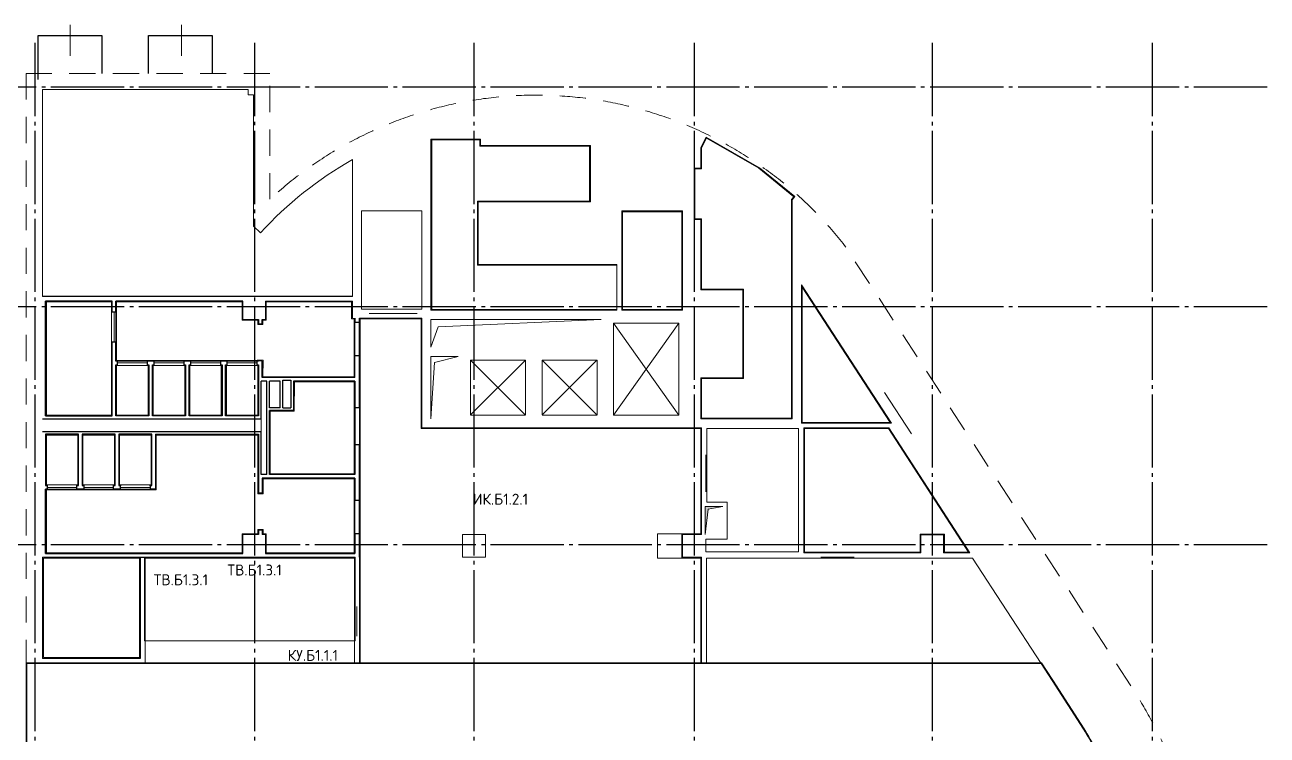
# Model space of a CAD drawing. Header units: millimetres. Extents: x 318 to 194121, y -24907 to 87574.
# Drawn here: x 32314 to 35129, y -5204 to -3594 of the extents above; entities that cross this region are included whole.
import ezdxf
from ezdxf.enums import TextEntityAlignment as Align

# ---------------------------------------------------------------- set-up
doc = ezdxf.new("R2010")
doc.units = ezdxf.units.MM
doc.linetypes.add('ГОСТ 2.303 5', pattern=[24, 20, -1.5, 1, -1.5])
doc.linetypes.add('Сверху', pattern=[3.96875, 2.38125, -1.5875])
doc.layers.add('Z_no_print', color=31, linetype='Continuous', lineweight=18, plot=False)
doc.layers.add('АР_Отделка', color=21, linetype='Continuous', lineweight=5, plot=False)
for name, color, linetype, lineweight in [('А_перегородки', 92, 'Continuous', 30), ('АР_Двери', 5, 'Continuous', 20), ('Высотные отметки', 197, 'Continuous', 9), ('граница', 7, 'Continuous', 0), ('Шахты_лифты_отверстия', 7, 'Continuous', 9)]:
    doc.layers.add(name, color=color, linetype=linetype, lineweight=lineweight)
doc.layers.add('Оси и размеры по осям', color=7, linetype='Continuous', lineweight=9, transparency=0.5)
doc.layers.get('АР_Двери').off()
doc.styles.add('Текст 300', font='isocpeur.ttf', dxfattribs={"height": 300})

# ---------------------------------------------------------------- blocks, each defined once
blk = doc.blocks.new('*U381')
at = {"color": 0, "linetype": 'ByBlock', "lineweight": -2}
blk.add_line((-450, 0), (329, 450), dxfattribs=at)
for points in [[(-485, 0), (-485, -75), (-440, -75), (-440, -40), (-450, -40), (-450, 0)], [(485, 0), (485, -75), (440, -75), (440, -40), (450, -40), (450, 0)]]:
    blk.add_lwpolyline(points, close=True, dxfattribs=at)
at = {"layer": 'Z_no_print'}
for p, q in [((505, 0), (-505, 0)), ((505, -120), (-505, -120))]:
    blk.add_line(p, q, dxfattribs=at)
blk = doc.blocks.new('*U377')
at = {"color": 0, "linetype": 'ByBlock', "lineweight": -2}
blk.add_line((350, 0), (-256, 350), dxfattribs=at)
for points in [[(-385, 0), (-385, -75), (-340, -75), (-340, -40), (-350, -40), (-350, 0)], [(385, 0), (385, -75), (340, -75), (340, -40), (350, -40), (350, 0)]]:
    blk.add_lwpolyline(points, close=True, dxfattribs=at)
at = {"layer": 'Z_no_print'}
for p, q in [((405, 0), (-405, 0)), ((405, -50), (-405, -50))]:
    blk.add_line(p, q, dxfattribs=at)
blk = doc.blocks.new('*U225')
at = {"color": 0, "linetype": 'ByBlock', "lineweight": -2}
for p, q in [((600, 0), (-93, 400)), ((-600, 0), (-254, 200))]:
    blk.add_line(p, q, dxfattribs=at)
for points in [[(-635, 0), (-635, -75), (-590, -75), (-590, -40), (-600, -40), (-600, 0)], [(635, 0), (635, -75), (590, -75), (590, -40), (600, -40), (600, 0)]]:
    blk.add_lwpolyline(points, close=True, dxfattribs=at)
at = {"layer": 'Z_no_print'}
for p, q in [((655, 0), (-655, 0)), ((655, -120), (-655, -120))]:
    blk.add_line(p, q, dxfattribs=at)
blk = doc.blocks.new('*U382')
at = {"color": 0, "linetype": 'ByBlock', "lineweight": -2}
blk.add_line((-400, 0), (293, 400), dxfattribs=at)
for points in [[(-435, 0), (-435, -75), (-390, -75), (-390, -40), (-400, -40), (-400, 0)], [(435, 0), (435, -75), (390, -75), (390, -40), (400, -40), (400, 0)]]:
    blk.add_lwpolyline(points, close=True, dxfattribs=at)
at = {"layer": 'Z_no_print'}
for p, q in [((455, 0), (-455, 0)), ((455, -120), (-455, -120))]:
    blk.add_line(p, q, dxfattribs=at)
blk = doc.blocks.new('*U376')
at = {"color": 0, "linetype": 'ByBlock', "lineweight": -2}
for p, q in [((600, 0), (-93, 400)), ((-600, 0), (-254, 200))]:
    blk.add_line(p, q, dxfattribs=at)
for points in [[(-635, 0), (-635, -75), (-590, -75), (-590, -40), (-600, -40), (-600, 0)], [(635, 0), (635, -75), (590, -75), (590, -40), (600, -40), (600, 0)]]:
    blk.add_lwpolyline(points, close=True, dxfattribs=at)
at = {"layer": 'Z_no_print'}
for p, q in [((655, 0), (-655, 0)), ((655, -120), (-655, -120))]:
    blk.add_line(p, q, dxfattribs=at)
blk = doc.blocks.new('*U380')
at = {"color": 0, "linetype": 'ByBlock', "lineweight": -2}
blk.add_line((-450, 0), (329, 450), dxfattribs=at)
for points in [[(-485, 0), (-485, -75), (-440, -75), (-440, -40), (-450, -40), (-450, 0)], [(485, 0), (485, -75), (440, -75), (440, -40), (450, -40), (450, 0)]]:
    blk.add_lwpolyline(points, close=True, dxfattribs=at)
at = {"layer": 'Z_no_print'}
for p, q in [((505, 0), (-505, 0)), ((505, -120), (-505, -120))]:
    blk.add_line(p, q, dxfattribs=at)
blk = doc.blocks.new('*U383')
at = {"color": 0, "linetype": 'ByBlock', "lineweight": -2}
blk.add_line((-350, 0), (256, 350), dxfattribs=at)
for points in [[(-385, 0), (-385, -75), (-340, -75), (-340, -40), (-350, -40), (-350, 0)], [(385, 0), (385, -75), (340, -75), (340, -40), (350, -40), (350, 0)]]:
    blk.add_lwpolyline(points, close=True, dxfattribs=at)
at = {"layer": 'Z_no_print'}
for p, q in [((405, 0), (-405, 0)), ((405, -50), (-405, -50))]:
    blk.add_line(p, q, dxfattribs=at)
blk = doc.blocks.new('Экран 5')
at = {"linetype": 'ByBlock', "lineweight": -2, "ltscale": 100, "style": 'Текст 300'}
blk.add_attdef('НОМЕР', text='', height=300, dxfattribs=at).set_placement((-66, 171), align=Align.CENTER)
blk = doc.blocks.new('отм 0.000')
at = {"layer": 'Шахты_лифты_отверстия', "ltscale": 100}
h = blk.add_hatch(color=7, dxfattribs=at)
h.dxf.hatch_style = 1
h.paths.add_polyline_path([(101250, 33241.3), (100770, 33241.3), (100770, 32471.3), (100852.1, 33163.5)])
at = {"ltscale": 100, "elevation": 48.7}
for points in [[(82565, 45071.3), (82565, 46100.9), (84305, 46100.9), (84305, 45071.3)], [(85576.9, 45071.3), (85576.9, 46100.9), (87316.9, 46100.9), (87316.9, 45061.3)], [(82565, 44900.9), (82565, 45061.3)]]:
    blk.add_lwpolyline(points, dxfattribs=at)
at = {"layer": 'А_перегородки'}
for p, q in [((91140, 38976.3, -63.9), (82684.9, 38976.3, -64.4)), ((84585.9, 38851.3, -60.6), (82767.3, 38851.3, -64.4)), ((84585.9, 38551.3, -103.6), (84585.9, 38851.3, -103.6)), ((88149.8, 38851.3, -53.2), (84685.4, 38851.3, -60.4)), ((84685.4, 38551.3, -103.6), (84685.4, 38851.3, -103.6)), ((88769.8, 38851.3, -52.9), (91140, 38851.3, -52.9)), ((84685.4, 38551.3, -103.6), (84585.9, 38551.3, -103.6)), ((88679.9, 38231.3, 1.7), (88679.9, 38351.3, 1.7)), ((91209.9, 38381.3, -123), (91209.9, 38271.5, -49.7)), ((84584.5, 35711.8, 548.1), (84584.5, 37741.3, -101.4)), ((84584.5, 37741.3, -4557.1), (84684, 37741.3, -108.5)), ((84684, 37211.8, 541), (84684, 37741.3, -108.5)), ((91209.9, 36761.5, -60.4), (91209.9, 37361.5, -99.4)), ((84729, 37211.8, 540.5), (84684, 37211.8, -99.4)), ((88679.9, 36761.5, -27.2), (88681.2, 37221.3, -195.8)), ((88804.9, 36661.5, -115.4), (88654.9, 36661.5, -116)), ((88654.9, 35636.3, 61.4), (88654.9, 36661.5, 1.7)), ((91209.9, 36761.5, -99.4), (88679.9, 36761.5, -99.4)), ((88804.9, 34111.5, 1.7), (88804.9, 36661.5, 1.7)), ((89165, 36661.5, -114), (88879.9, 36661.5, -115.1)), ((88879.9, 35936.5, 1.7), (88879.9, 36661.5, 1.7)), ((91209.9, 36661.5, -99.4), (89535, 36661.5, -111.4)), ((91209.9, 36661.5, -64.9), (91208.9, 35941.5, -89.4)), ((82684.8, 35636.3, 1.8), (88654.9, 35636.3, 61.4)), ((82767.3, 35711.3, -64.4), (84584.5, 35711.8, 548.1)), ((89165, 35936.5, 62.3), (88879.9, 35936.5, 1.7)), ((88879.9, 34111.5, 1.7), (88879.9, 35861.5, 1.7)), ((89535, 35861.5, 62.3), (88879.9, 35861.5, 62.3)), ((91210.2, 35941.5, -89.4), (91208.9, 35941.5, -89.4)), ((82684.8, 35286.3, 1.8), (88654.9, 35286.3, 60.5)), ((88654.9, 34111.5, 1.7), (88654.9, 35286.3, 60.5)), ((85764.9, 35211.3, 33.7), (88581, 35211.3, 61.9)), ((85764.9, 35211.3, -484.4), (85764.9, 33712.3, -484.4)), ((91210.2, 34931.5, -92.9), (91210, 34111.5, -103.6)), ((88804.9, 34111.5, -99.4), (88654.9, 34111.5, -99.4)), ((91210, 34011.5, -99.4), (88681, 34011.5, -68.1)), ((91210, 34111.5, -99.4), (88879.9, 34111.5, -99.4)), ((91210, 34011.5, -103.6), (91210, 33411.5, -99.4)), ((85619.9, 33799.3, -484.4), (85619.9, 33724.3, -484.4)), ((88681, 33601.3, -103.6), (88581, 33601.3, -103.6)), ((88681, 32591.3, -103.6), (88581, 32591.3, -103.6)), ((91210, 32501.5, -216.7), (91209.9, 31951.3, 38.3)), ((82767.9, 31951.3, -29.9), (88149.8, 31951.3, -29.9)), ((88769.8, 31951.3, -29.9), (91209.9, 31951.3, -29.9)), ((84574.9, 31851.3, -29.9), (91209.9, 31851.3, -29.9)), ((85345, 31851.3, 11.1), (85345, 29091.3, -2.3))]:
    blk.add_line(p, q, dxfattribs=at)
at = {"layer": 'А_перегородки', "elevation": -64.4, "flags": 128}
for points in [[(82767.3, 35711.3), (82767.3, 38851.3)], [(82767.9, 31951.3), (82767.9, 33712.3)]]:
    blk.add_lwpolyline(points, dxfattribs=at)
at = {"layer": 'А_перегородки'}
for points, elevation in [([(88579.9, 38351.3), (88579.9, 38231.3), (88679.9, 38231.3)], -64.4), ([(91334.9, 38271.5), (91334.9, 38381.3)], -64), ([(91208.6, 38271.5), (91334.9, 38271.5)], -53.3), ([(91209.9, 37361.5), (91334.9, 37361.5)], -99.4), ([(91335.2, 35941.5), (91334.9, 37361.5)], -64), ([(85539, 37211.3), (85539, 37112.3), (85584, 37112.3), (85584, 35712.3), (84684, 35712.3), (84684, 37112.3), (84729, 37112.3), (84729, 37211.8)], 548.1), ([(85728, 37211.3), (85539, 37211.3)], 337.6), ([(86538, 37211.3), (86538, 37112.3), (86583, 37112.3), (86583, 35712.3), (85683, 35712.3), (85683, 37112.3), (85728, 37112.3), (85728, 37211.3)], 337.6), ([(86727, 37211.3), (86538, 37211.3)], 127), ([(87537, 37211.3), (87537, 37112.3), (87582, 37112.3), (87582, 35712.3), (86682, 35712.3), (86682, 37112.3), (86727, 37112.3), (86727, 37211.3)], 127), ([(87726, 37211.3), (87537, 37211.3)], -83.5), ([(88536, 37211.3), (88536, 37112.3), (88581, 37112.3), (88581, 35712.3), (87681, 35712.3), (87681, 37112.3), (87726, 37112.3), (87726, 37211.3)], 127), ([(88581.2, 37221.3), (88581.1, 37211.3), (88536, 37211.3)], -83.5), ([(88681.2, 37221.3), (88581.2, 37221.3)], -195.8), ([(89165, 35936.5), (89165, 36661.5)], 62.3), ([(89240, 35936.5), (89240, 36686.5), (89460, 36686.5), (89459.9, 35936.5)], 62.3), ([(89535, 36661.5), (89535, 35861.5)], 62.3), ([(89240, 35936.5), (89459.9, 35936.5)], 62.3), ([(91208.9, 35941.5), (91335.2, 35941.5)], -89.4), ([(83621.9, 33811.3), (83666.9, 33811.3), (83666.9, 35211.3), (82766.9, 35211.3), (82766.9, 33811.3), (82811.9, 33811.3)], -63.4), ([(84620.9, 33799.3), (84620.9, 33811.3), (84665.9, 33811.3), (84665.9, 35211.3), (83765.9, 35211.3), (83765.9, 33811.3), (83810.9, 33811.3)], -273.9), ([(85619.9, 33799.3), (85619.9, 33811.3), (85664.9, 33811.3), (85664.9, 35211.3), (84764.9, 35211.3), (84764.9, 33811.3), (84809.9, 33811.3), (84809.9, 33799.3)], -484.4), ([(88581, 35211.3), (88581, 33601.3)], 127), ([(91210.2, 34931.5), (91335.2, 34931.5)], -89.4), ([(91335, 33411.5), (91335.2, 34931.5)], -64), ([(88681, 34011.5), (88681, 33601.3)], 127), ([(82811.9, 33811.3), (82811.9, 33712.3), (82767.9, 33712.3)], -63.4), ([(83810.9, 33811.3), (83810.9, 33712.3), (83621.9, 33712.3), (83621.9, 33811.3)], -273.9), ([(84620.9, 33724.3), (84620.9, 33799.3)], -273.9), ([(84809.9, 33724.3), (84809.9, 33712.3), (84620.9, 33712.3), (84620.9, 33724.3)], -484.4), ([(84809.9, 33724.3), (84809.9, 33799.3)], -484.4), ([(85764.9, 33712.3), (85619.9, 33712.3), (85619.9, 33724.3)], -484.4), ([(91210, 33411.5), (91335, 33411.5)], -235.5), ([(88581, 32591.3), (88581, 32471.3)], 127), ([(88681, 32591.3), (88681, 32471.3)], 127), ([(91210, 32501.5), (91335, 32501.5)], -281.6), ([(91334.9, 31852.6), (91335, 32501.5)], 40.3)]:
    blk.add_lwpolyline(points, dxfattribs=dict(at, elevation=elevation))
at = {"layer": 'АР_Отделка', "linetype": 'ByBlock', "ltscale": 100}
for p, q in [((105668, 36354.9, 48.7), (106403.2, 35222.7, 48.7)), ((88654.9, 35636.3, 61.4), (88654.9, 35286.3, 60.5))]:
    blk.add_line(p, q, dxfattribs=at)
for points, elevation in [([(82685, 44631.3), (88295, 44631.3), (88295, 44486.3), (88436.9, 44486.3), (88436.9, 40899.5), (88632.7, 40718, -0.0777602), (91140, 42713.6), (91140, 38971.3), (82685, 38971.3)], 79.5), ([(82235, 28971.3), (85465, 28971.3), (91331.7, 28971.3), (100670, 28971.3), (109949.3, 28971.3), (110257.5, 28496.7), (111118.4, 27163.7, -0.0280412), (111732.9, 26021.3), (100790, 26021.3), (87893, 26021.3), (87893, 21012.1), (82905, 21012.1), (82905, 25991.3), (82235, 25991.3)], 4.3), ([(82255, 28951.3), (85465, 28951.3), (91331.7, 28951.3), (100670, 28951.3), (109938.4, 28951.3), (110240.7, 28485.8), (111101.4, 27153, -0.027355), (111701.4, 26041.3), (100790, 26041.3), (87873, 26041.3), (87873, 21032.1), (82925, 21032.1), (82925, 26011.3), (82255, 26011.3)], 4.3)]:
    blk.add_lwpolyline(points, format="xyb", close=True, dxfattribs=dict(at, elevation=elevation))
for points, elevation in [([(98356.9, 38601.3), (93285, 38601.3), (93285, 43277.2), (94642, 43277.2), (94642, 43102.6), (97637.3, 43102.6), (97637.3, 41561.3), (94573.5, 41564.3), (94573.5, 39851.3), (98356.9, 39851.3)], 48.7), ([(98356.9, 38621.3), (93305, 38621.3), (93305, 43257.2), (94622, 43257.2), (94622, 43082.6), (97617.3, 43082.6), (97617.3, 41581.3), (94553.5, 41584.3), (94553.5, 39831.3), (98356.9, 39831.3)], 48.7), ([(100650, 35636.3), (103150, 35636.3), (103150, 41619.6), (103221.4, 41703.9), (102250.3, 42494.1), (100797.6, 43328.2), (100650, 43043.7), (100650, 42483.5), (100470, 42483.5), (100470, 41078.8), (100650, 41078.8), (100650, 39156.3), (101801, 39156.3), (101801, 36756.3), (100650, 36756.3)], 48.7), ([(100670, 35656.3), (103130, 35656.3), (103130, 41626.9), (103193, 41701.3), (102238.9, 42477.5), (100805.7, 43300.4), (100670, 43038.8), (100670, 42463.5), (100490, 42463.5), (100490, 41098.8), (100670, 41098.8), (100670, 39176.3), (101821, 39176.3), (101821, 36736.3), (100670, 36736.3)], 48.7), ([(91390, 41311.3), (93035, 41311.3), (93035, 38631.3), (91390, 38631.3)], 4.3), ([(91390, 41311.3), (93035, 41311.3), (93035, 38631.3), (91390, 38631.3)], 4.3), ([(98496.9, 38601.3), (100150, 38601.3), (100150, 41311.3), (98496.9, 41311.3)], 48.7), ([(98516.9, 38621.3), (100130, 38621.3), (100130, 41291.3), (98516.9, 41291.3)], 48.7), ([(103420, 39228.9), (105821.3, 35531.3), (103420, 35531.3)], 48.7), ([(82787.3, 38831.3), (84564.5, 38831.3), (84564.5, 35731.8), (82787.3, 35731.8)], -64.4), ([(84705.4, 38831.3), (88130, 38831.3), (88130, 38331.3), (88559.9, 38331.3), (88559.9, 38211.3), (88699.9, 38211.3), (88699.9, 38331.3), (88790, 38331.3), (88790, 38831.3), (91120, 38831.3), (91120, 38363.7), (91189.9, 38354.7), (91189.9, 36781.5), (88699.9, 36781.5), (88701.3, 37240.9), (88561.3, 37243.4), (88561.3, 37231.3), (84704, 37231.8)], -103.6), ([(91335.1, 38381.3), (93035, 38381.3), (93035, 35386.3), (100670, 35386.3), (100670, 32471.3), (100150, 32471.3), (100150, 31851.3), (100670, 31851.3), (100670, 28971.3), (91335.1, 28971.3)], 4.4), ([(91355.1, 38361.3), (93015, 38361.3), (93015, 35366.3), (100650, 35366.3), (100650, 32491.3), (99470, 32491.3), (99470, 31831.3), (100650, 31831.3), (100648.3, 28951.3), (91353.4, 28951.3)], 4.4), ([(84704, 35732.3), (85564, 35732.3), (85564, 37092.3), (84704, 37092.3)], 548.1), ([(85703, 35732.3), (86563, 35732.3), (86563, 37092.3), (85703, 37092.3)], 337.6), ([(86702, 35732.3), (87562, 35732.3), (87562, 37092.3), (86702, 37092.3)], 127), ([(87701, 35732.3), (88561, 35732.3), (88561, 37092.3), (87701, 37092.3)], 127), ([(89554.9, 35841.5), (89556.2, 36641.5), (91189.9, 36641.5), (91189.9, 34131.5), (88899.9, 34131.5), (88899.9, 35841.5)], 62.3), ([(100815, 35366.3), (103315, 35366.3), (103315, 31996.3), (100790, 31996.3), (100790, 32351.3), (101370, 32351.3), (101370, 33361.3), (100815, 33361.3)], 48.7), ([(103460, 35386.3), (105783.3, 35386.3), (107999.1, 31971.3), (107280, 31971.3), (107280, 32461.3), (106660, 32461.3), (106660, 31971.3), (103460, 31971.3)], 48.7), ([(103480, 35366.3), (105772.5, 35366.3), (107962.3, 31991.3), (107300, 31991.3), (107300, 32481.3), (106640, 32481.3), (106640, 31991.3), (103480, 31991.3)], 48.7), ([(85765.3, 35211.3), (88581, 35211.3), (88581.2, 33601.3), (88681, 33601.3), (88681, 34011.5), (91210, 34011.5), (91209.9, 31951.3), (88770, 31951.3), (88770, 32471.3), (88681, 32471.3), (88681, 32591.3), (88581, 32591.3), (88581, 32471.3), (88150, 32471.3), (88150, 31951.3), (82767.9, 31951.3), (82767.9, 33712.3), (85764.9, 33712.3)], 75.7), ([(82786.9, 33831.3), (83646.9, 33831.3), (83646.9, 35191.3), (82786.9, 35191.3)], -63.4), ([(85785.3, 35191.3), (88561, 35191.3), (88561.2, 33581.3), (88701, 33581.3), (88701, 33991.5), (91190, 33991.5), (91189.9, 31971.3), (88790, 31971.3), (88790, 32491.3), (88701, 32491.3), (88701, 32611.3), (88561, 32611.3), (88561, 32491.3), (88130, 32491.3), (88130, 31971.3), (82787.9, 31971.3), (82787.9, 33692.3), (85784.9, 33692.3)], 75.7), ([(83785.9, 33831.3), (84645.9, 33831.3), (84645.9, 35191.3), (83785.9, 35191.3)], -273.9), ([(84784.9, 33831.3), (85644.9, 33831.3), (85644.9, 35191.3), (84784.9, 35191.3)], -484.4), ([(94150, 32471.3), (94770, 32471.3), (94770, 31851.3), (94150, 31851.3)], 48.7), ([(99470, 32491.3), (100130, 32491.3), (100130, 31831.3), (99470, 31831.3)], 4.4), ([(82685, 31851.3), (85345, 31851.3), (85345, 29091.3), (82685, 29091.3)], 55.4), ([(82705, 31831.3), (85325, 31831.3), (85325, 29111.3), (82705, 29111.3)], 55.4), ([(85465, 31851.3), (91215.1, 31851.3), (91215.1, 29571.3), (85465, 29571.3)], 4.3), ([(85485, 31831.3), (91195.1, 31831.3), (91195.1, 28951.3), (85485, 28951.3)], 4.3), ([(100810, 28951.3), (109938.4, 28951.3), (108066.1, 31831.3), (100810, 31831.3)], 48.7)]:
    blk.add_lwpolyline(points, close=True, dxfattribs=dict(at, elevation=elevation))
for points, elevation in [([(103400, 39296.4), (105858.1, 35511.3), (103400, 35511.3), (103400, 39296.4)], 48.7), ([(84685.4, 38851.3), (88150, 38851.3), (88150, 38351.3), (88579.9, 38351.3), (88579.9, 38231.3), (88679.9, 38231.3), (88679.9, 38351.3), (88770, 38351.3), (88770, 38851.3), (91140, 38851.3), (91140, 38381.3), (91209.9, 38372.3), (91209.9, 36761.5), (88679.9, 36761.5), (88681.2, 37221.3), (88581.3, 37223), (88581.3, 37211.3), (84684, 37211.8), (84685.4, 38851.3)], -103.6), ([(89535, 35861.5), (89536.2, 36661.5), (91209.9, 36661.5), (91209.9, 34111.5), (88879.9, 34111.5), (88879.9, 35861.5), (89535, 35861.5)], 62.3)]:
    blk.add_lwpolyline(points, dxfattribs=dict(at, elevation=elevation))
at = {"layer": 'Высотные отметки', "linetype": 'ByBlock', "ltscale": 100, "elevation": 48.7}
for points in [[(83440.5, 46397.3), (83440.5, 45549.9)], [(86471.7, 46397.3), (86471.7, 45549.9)]]:
    blk.add_lwpolyline(points, dxfattribs=at)
at = {"layer": 'граница', "linetype": 'Сверху', "ltscale": 300, "elevation": 4.3}
blk.add_lwpolyline([(88890, 45071.3), (82235, 45071.3), (82235, 18218.2), (88289.9, 18218.2, 1.1954887), (112389.5, 28344.1), (104578, 40372.7, 0.4385775), (88890, 41630.4), (88890, 45071.3)], format="xyb", close=True, dxfattribs=at)
blk.add_lwpolyline([(88890, 45071.3), (82235, 45071.3), (82235, 18218.2), (88289.9, 18218.2, 1.1954887), (112389.5, 28344.1), (104578, 40372.7, 0.4385775), (88890, 41630.4), (88890, 45071.3)], format="xyb", close=True, dxfattribs=at)
at = {"layer": 'Оси и размеры по осям', "linetype": 'ГОСТ 2.303 5', "lineweight": 25, "ltscale": 100}
for p, q in [((82469.9, 45901.3, 42), (82469.9, -1200, -1)), ((88470.5, 45901.5, 42), (88470.5, 300.2, -1.1)), ((94459.9, 45901.3, 42), (94459.9, 300, -1.1)), ((100470, 45901.3, 42), (100470, 300, -1.1)), ((106970, 45901.3, 42), (106970, 300, -1.1)), ((112970, 45901.3, 42), (112970, 300, -1.1)), ((116111.6, 44691.3, 42), (-5019.3, 44691.3, 130.8)), ((116111.6, 44691.3, 42), (-5019.3, 44691.3, 130.8)), ((116111.6, 38691.3, 42), (-5019.3, 38691.3, 130.8)), ((116111.6, 38691.3, 42), (-5019.3, 38691.3, 130.8)), ((116111.6, 32191.3, 42), (-5019.3, 32191.3, 130.8)), ((116111.6, 32191.3, 42), (-5019.3, 32191.3, 130.8))]:
    blk.add_line(p, q, dxfattribs=at)
at = {"layer": 'Шахты_лифты_отверстия'}
for p, q in [((98270, 38251.3, 48.7), (100050, 35736.3, 48.7)), ((98270, 38251.3, 48.7), (98270, 35736.3, 48.7)), ((100050, 38251.3, 48.7), (98270, 38251.3, 48.7)), ((98270, 35736.3, 48.7), (100050, 38251.3, 48.7)), ((100050, 35736.3, 48.7), (100050, 38251.3, 48.7)), ((94365, 37238.8, 48.7), (94365, 35738.8, 48.7)), ((95867.5, 37238.8, 48.7), (94365, 37238.8, 48.7)), ((94365, 37238.8, 48.7), (95867.5, 35736.3, 48.7)), ((94365, 35738.8, 48.7), (95864.1, 37237.9, 48.7)), ((95867.5, 35738.8, 48.7), (95867.5, 37238.8, 48.7)), ((96317.5, 37238.8, 48.7), (97820, 35736.3, 48.7)), ((96317.5, 37238.8, 48.7), (96317.5, 35738.8, 48.7)), ((97820, 37238.8, 48.7), (96317.5, 37238.8, 48.7)), ((96317.5, 35738.8, 48.7), (97816.6, 37237.9, 48.7)), ((97820, 35738.8, 48.7), (97820, 37238.8, 48.7)), ((94365, 35736.3, 48.7), (95867.5, 35736.3, 48.7)), ((96317.5, 35736.3, 48.7), (97820, 35736.3, 48.7)), ((98270, 35736.3, 48.7), (100050, 35736.3, 48.7))]:
    blk.add_line(p, q, dxfattribs=at)
at = {"layer": 'Шахты_лифты_отверстия', "ltscale": 100, "elevation": 48.7}
for points in [[(93285, 37588.8), (93285, 38351.3), (97930, 38351.3), (93481.7, 38148.1), (93278.5, 37588.8)], [(93285, 35636.3), (93285, 37338.8), (94025, 37338.8), (93381.8, 37172), (93285, 35636.3)], [(100770, 32471.3), (100770, 33241.3), (101250, 33241.3), (100852.1, 33163.5), (100770, 32471.3)]]:
    blk.add_lwpolyline(points, dxfattribs=at)
at = {"linetype": 'ByBlock', "lineweight": -2}
ref = blk.add_blockref('Экран 5', (88454.5, 31868.4, 129.4), dxfattribs=dict(at, rotation=180))
ref.add_attrib('НОМЕР', 'ТВ.Б1.3.1', dxfattribs={"linetype": 'ByBlock', "lineweight": -2, "ltscale": 100, "height": 300, "style": 'Текст 300'}).set_placement((88470.8, 31354, 129.4), align=Align.CENTER)
at = {"layer": 'АР_Двери'}
for name, p in [('*U376', (92251, 38631.3, 64.8)), ('*U383', (85134, 37211.8, 540.5)), ('*U383', (86133, 37211.8, 981.7)), ('*U383', (87132, 37211.8, 771.2)), ('*U383', (88131, 37211.3, 771.2))]:
    blk.add_blockref(name, p, dxfattribs=at)
for name, p, rotation in [('*U383', (84685.4, 38146.3, -103.6), 270), ('*U380', (91335.1, 35436.5, -89.4), 270), ('*U381', (100790, 34146.3, 48.7), 270), ('*U382', (91210, 32952.9, -215), 90.00000000000001), ('*U382', (104385, 31856.2, 55.4), 180), ('*U377', (91215.1, 30101.7, 5.2), 89.99999999999999), ('*U225', (84430, 28971.3, 42), 180)]:
    blk.add_blockref(name, p, dxfattribs=dict(at, rotation=rotation))
at = {"layer": 'АР_Двери', "xscale": -1}
for name, p, rotation in [('*U382', (91209.9, 37816.5, -53.3), 90), ('*U383', (83216.9, 33712.3, -63.4), 180), ('*U383', (84215.9, 33712.3, -273.9), 180), ('*U383', (85214.9, 33712.3, -484.4), 180)]:
    blk.add_blockref(name, p, dxfattribs=dict(at, rotation=rotation))
blk = doc.blocks.new('Интерактивный киоск 55')
at = {"linetype": 'ByBlock', "lineweight": -2, "ltscale": 100, "style": 'Текст 300'}
blk.add_attdef('НОМЕР', (8819, 37949), '', height=300, dxfattribs=at)
blk = doc.blocks.new('Панель управления')
at = {"linetype": 'ByBlock', "lineweight": -2, "ltscale": 100, "style": 'Текст 300'}
blk.add_attdef('ПУ', (10607, 19055), '', height=300, dxfattribs=at)

msp = doc.modelspace()

# ---------------------------------------------------------------- block references
at = {"xscale": 0.08298810776376846, "yscale": 0.08298810776376846, "zscale": 0.08298810776376846}
msp.add_blockref('отм 0.000', (25492.7, -7444, 223.6), dxfattribs=at)

# ---------------------------------------------------------------- next in the draw order: block references
at = {"color": 8}
ref = msp.add_blockref('Интерактивный киоск 55', (36478.6, -5413.3, 227.6), dxfattribs=dict(at, xscale=0.08298810776376846, yscale=0.08298810776376846, zscale=0.08298810776376846, rotation=90))
ref.add_attrib('НОМЕР', 'ИК.Б1.2.1', (33329.2, -4681.4, 227.6), dxfattribs={"linetype": 'ByBlock', "lineweight": -2, "ltscale": 100, "height": 24.9, "style": 'Текст 300'})
at = {"linetype": 'ByBlock', "lineweight": -2}
ref = msp.add_blockref('Экран 5', (32585.2, -4905.2, 223.9), dxfattribs=dict(at, xscale=0.08298810776376846, yscale=0.08298810776376846, zscale=0.08298810776376846, rotation=269.9999999999999))
ref.add_attrib('НОМЕР', 'ТВ.Б1.3.1', dxfattribs={"linetype": 'ByBlock', "lineweight": -2, "ltscale": 100, "height": 24.9, "style": 'Текст 300'}).set_placement((32667.7, -4864.1, 223.9), align=Align.CENTER)
at = {"color": 8}
ref = msp.add_blockref('Панель управления', (33929.6, -3457.7, 215), dxfattribs=dict(at, xscale=0.08298810776376846, yscale=0.08298810776376846, zscale=0.08298810776376846, rotation=180))
ref.add_attrib('ПУ', 'КУ.Б1.1.1', (32909.8, -5035.5, 230.7), dxfattribs={"linetype": 'ByBlock', "lineweight": -2, "ltscale": 100, "height": 24.9, "style": 'Текст 300'})

doc.saveas('drawing.dxf')
